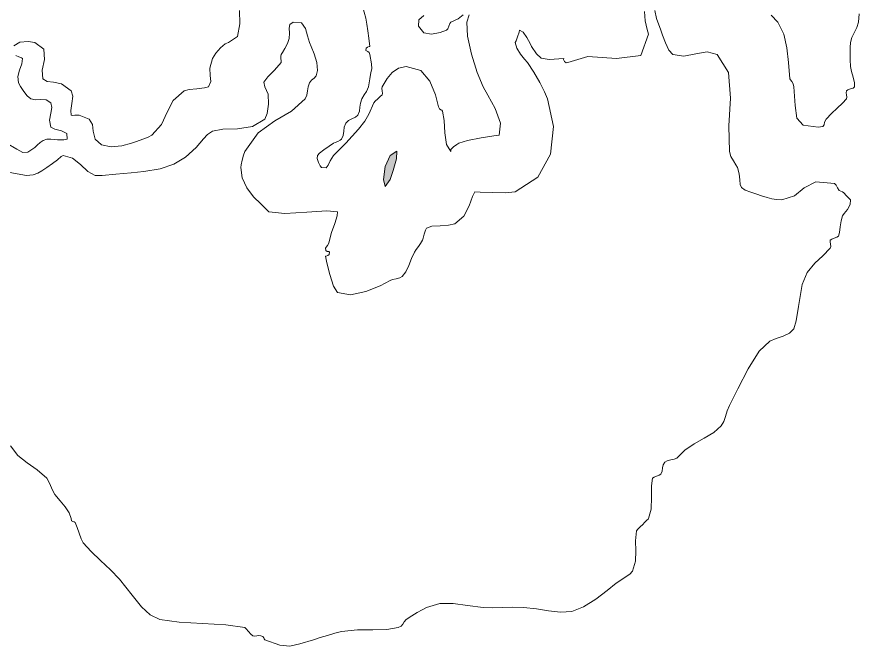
# Model space of a CAD drawing. Header units: inches. Extents: x -600 to 863, y -502 to 873.
# Drawn here: x 629.34 to 651.42, y 393.61 to 410.12 of the extents above; entities that cross this region are included whole.
import ezdxf

# ---------------------------------------------------------------- set-up
doc = ezdxf.new("R2010")
doc.units = ezdxf.units.IN
doc.header["$MEASUREMENT"] = 0
doc.layers.add('Layer 1', color=7, linetype='Continuous')

msp = doc.modelspace()

# ---------------------------------------------------------------- hatches: boundary and pattern name
at = {"layer": 'Layer 1', "true_color": 0xffffff}
msp.add_hatch(color=7, dxfattribs=at).paths.add_polyline_path([(639.125, 406.481), (639.297, 406.589), (639.296, 406.392), (639.209, 406.081), (639.125, 405.846), (638.995, 405.666), (638.951, 405.85), (638.994, 406.191)])

# ---------------------------------------------------------------- linework, layer by layer
at = {"layer": 'Layer 1', "lineweight": 0}
for points in [[(641.199, 410.165), (641.137, 409.976), (641.157, 409.61), (641.258, 409.135), (641.403, 408.656), (641.561, 408.282), (641.689, 408.065), (641.881, 407.713), (642.018, 407.328), (641.984, 407.011), (641.84, 406.991), (641.51, 406.938), (641.152, 406.868), (640.925, 406.799), (640.877, 406.769), (640.789, 406.705), (640.716, 406.636), (640.713, 406.587), (640.604, 406.771), (640.562, 407.075), (640.544, 407.4), (640.502, 407.646), (640.483, 407.664), (640.452, 407.679), (640.42, 407.705), (640.396, 407.752), (640.312, 408.073), (640.168, 408.426), (639.927, 408.707), (639.549, 408.811), (639.341, 408.767), (639.183, 408.66), (639.049, 408.496), (638.913, 408.282), (638.908, 408.236), (638.917, 408.171), (638.924, 408.109), (638.913, 408.07), (638.867, 408.029), (638.8, 407.965), (638.736, 407.901), (638.701, 407.858), (638.568, 407.565), (638.465, 407.379), (638.295, 407.167), (637.961, 406.799), (637.898, 406.736), (637.839, 406.681), (637.76, 406.605), (637.643, 406.481), (637.549, 406.338), (637.504, 406.224), (637.448, 406.159), (637.325, 406.164), (637.287, 406.207), (637.244, 406.296), (637.216, 406.399), (637.219, 406.481), (637.275, 406.542), (637.389, 406.629), (637.523, 406.722), (637.643, 406.799), (637.688, 406.82), (637.753, 406.848), (637.815, 406.878), (637.854, 406.905), (637.896, 407.003), (637.91, 407.113), (637.922, 407.225), (637.961, 407.329), (638.03, 407.393), (638.123, 407.439), (638.214, 407.483), (638.278, 407.541), (638.32, 407.643), (638.335, 407.748), (638.348, 407.855), (638.384, 407.964), (638.448, 408.067), (638.507, 408.155), (638.557, 408.28), (638.596, 408.493), (638.623, 408.654), (638.643, 408.756), (638.639, 408.886), (638.596, 409.129), (638.572, 409.178), (638.538, 409.206), (638.506, 409.222), (638.49, 409.234), (638.498, 409.292), (638.535, 409.323), (638.576, 409.335), (638.596, 409.34), (638.568, 409.556), (638.543, 409.747), (638.517, 409.92), (638.49, 410.082), (638.404, 410.395)], [(629.155, 406.037), (629.596, 405.952), (629.765, 405.972), (629.887, 406.015), (629.996, 406.08), (630.125, 406.164), (630.271, 406.265), (630.401, 406.368), (630.498, 406.449), (630.549, 406.481), (630.799, 406.41), (631.007, 406.242), (631.197, 406.062), (631.396, 405.952), (631.579, 405.956), (631.933, 405.985), (632.334, 406.024), (632.666, 406.058), (633.099, 406.13), (633.453, 406.253), (633.758, 406.437), (634.043, 406.693), (634.133, 406.798), (634.229, 406.916), (634.34, 407.029), (634.467, 407.117), (634.742, 407.167), (635.124, 407.179), (635.521, 407.241), (635.843, 407.435), (635.901, 407.58), (635.939, 407.825), (635.93, 408.086), (635.843, 408.282), (635.813, 408.405), (635.918, 408.546), (636.091, 408.714), (636.267, 408.917), (636.272, 408.962), (636.264, 409.026), (636.256, 409.089), (636.267, 409.129), (636.306, 409.18), (636.369, 409.284), (636.434, 409.417), (636.479, 409.552), (636.486, 409.688), (636.479, 409.816), (636.498, 409.918), (636.584, 409.976), (636.798, 409.955), (636.907, 409.814), (636.962, 409.622), (637.008, 409.446), (637.056, 409.339), (637.133, 409.146), (637.2, 408.919), (637.219, 408.705), (637.187, 408.572), (637.132, 408.505), (637.068, 408.459), (637.008, 408.388), (636.974, 408.284), (636.961, 408.171), (636.945, 408.061), (636.901, 407.964), (636.537, 407.64), (636.1, 407.384), (635.667, 407.074), (635.313, 406.587), (635.277, 406.487), (635.243, 406.358), (635.218, 406.238), (635.207, 406.164), (635.249, 405.897), (635.369, 405.634), (635.541, 405.397), (635.737, 405.211), (635.782, 405.166), (635.845, 405.098), (635.906, 405.033), (635.949, 405), (636.363, 404.96), (636.938, 404.992), (637.468, 405.027), (637.749, 405), (637.74, 404.895), (637.672, 404.694), (637.588, 404.46), (637.537, 404.258), (637.515, 404.181), (637.479, 404.119), (637.446, 404.074), (637.431, 404.046), (637.441, 403.983), (637.477, 403.963), (637.516, 403.958), (637.537, 403.94), (637.528, 403.884), (637.491, 403.852), (637.451, 403.837), (637.431, 403.834), (637.468, 403.66), (637.545, 403.354), (637.645, 403.05), (637.749, 402.882), (638.087, 402.827), (638.487, 402.914), (638.863, 403.063), (639.125, 403.199), (639.191, 403.223), (639.283, 403.246), (639.376, 403.271), (639.442, 403.305), (639.54, 403.431), (639.616, 403.597), (639.686, 403.775), (639.761, 403.94), (639.81, 404.017), (639.866, 404.091), (639.923, 404.169), (639.973, 404.258), (639.99, 404.314), (640.02, 404.417), (640.053, 404.521), (640.078, 404.576), (640.222, 404.624), (640.436, 404.638), (640.655, 404.648), (640.819, 404.682), (641.06, 404.89), (641.199, 405.159), (641.281, 405.401), (641.349, 405.529), (641.488, 405.521), (641.802, 405.505), (642.154, 405.501), (642.407, 405.529), (643.001, 405.911), (643.331, 406.518), (643.41, 407.239), (643.255, 407.964), (643.174, 408.146), (643.048, 408.396), (642.893, 408.667), (642.725, 408.917), (642.648, 409.006), (642.543, 409.137), (642.448, 409.291), (642.407, 409.446), (642.427, 409.483), (642.469, 409.596), (642.507, 409.713), (642.514, 409.764), (642.609, 409.717), (642.712, 409.571), (642.795, 409.416), (642.831, 409.34), (642.959, 409.144), (643.086, 409.031), (643.298, 408.994), (643.678, 409.023), (643.673, 408.996), (643.699, 408.945), (643.742, 408.907), (643.784, 408.917), (644.307, 409.072), (645.057, 409.02), (645.7, 409.102), (645.901, 409.658), (645.865, 409.781), (645.808, 410.014), (645.797, 410.255)], [(646.064, 410.287), (646.113, 410.074), (646.219, 409.764), (646.266, 409.636), (646.341, 409.438), (646.435, 409.244), (646.537, 409.129), (646.829, 409.086), (647.139, 409.148), (647.438, 409.201), (647.701, 409.129), (647.994, 408.652), (648.045, 407.985), (648.003, 407.254), (648.02, 406.587), (648.061, 406.456), (648.125, 406.336), (648.189, 406.236), (648.23, 406.164), (648.273, 406), (648.291, 405.844), (648.305, 405.715), (648.337, 405.635), (648.436, 405.571), (648.581, 405.513), (648.736, 405.463), (648.866, 405.423), (649.006, 405.376), (649.129, 405.342), (649.253, 405.321), (649.396, 405.317), (649.725, 405.425), (649.978, 405.63), (650.284, 405.784), (650.772, 405.74), (650.82, 405.697), (650.855, 405.628), (650.9, 405.562), (650.983, 405.529), (651.021, 405.496), (651.093, 405.423), (651.163, 405.351), (651.195, 405.317), (651.188, 405.19), (651.116, 405.061), (651.031, 404.953), (650.983, 404.894), (650.949, 404.765), (650.927, 404.608), (650.906, 404.462), (650.878, 404.364), (650.837, 404.334), (650.77, 404.309), (650.702, 404.284), (650.666, 404.258), (650.661, 404.21), (650.67, 404.149), (650.677, 404.09), (650.666, 404.046), (650.473, 403.849), (650.258, 403.652), (650.062, 403.413), (649.925, 403.093), (649.891, 402.888), (649.833, 402.515), (649.768, 402.14), (649.713, 401.929), (649.599, 401.821), (649.43, 401.741), (649.244, 401.675), (649.078, 401.611), (648.8, 401.343), (648.511, 400.88), (648.24, 400.359), (648.02, 399.917), (647.964, 399.78), (647.922, 399.636), (647.875, 399.5), (647.808, 399.388), (647.609, 399.215), (647.362, 399.062), (647.1, 398.913), (646.854, 398.752), (646.797, 398.7), (646.744, 398.644), (646.694, 398.588), (646.643, 398.541), (646.574, 398.512), (646.482, 398.492), (646.392, 398.47), (646.325, 398.435), (646.282, 398.364), (646.268, 398.283), (646.255, 398.198), (646.219, 398.117), (646.177, 398.089), (646.109, 398.063), (646.044, 398.038), (646.008, 398.011), (645.976, 397.812), (645.977, 397.517), (645.967, 397.205), (645.901, 396.952), (645.886, 396.937), (645.854, 396.908), (645.82, 396.875), (645.796, 396.847), (645.753, 396.801), (645.683, 396.737), (645.617, 396.674), (645.584, 396.635), (645.555, 396.373), (645.568, 396.106), (645.562, 395.84), (645.479, 395.576), (645.414, 395.5), (645.317, 395.432), (645.196, 395.356), (645.055, 395.258), (644.818, 395.071), (644.521, 394.842), (644.197, 394.637), (643.89, 394.517), (643.59, 394.497), (643.28, 394.53), (642.959, 394.583), (642.619, 394.623), (642.337, 394.63), (642.065, 394.623), (641.806, 394.616), (641.561, 394.623), (641.153, 394.673), (640.779, 394.726), (640.426, 394.727), (640.078, 394.623), (639.963, 394.564), (639.832, 394.492), (639.691, 394.406), (639.549, 394.305), (639.496, 394.248), (639.461, 394.188), (639.418, 394.135), (639.337, 394.094), (639.039, 394.047), (638.671, 394.039), (638.266, 394.031), (637.854, 393.988), (637.674, 393.946), (637.481, 393.89), (637.291, 393.83), (637.113, 393.776), (636.757, 393.665), (636.5, 393.607), (636.232, 393.633), (635.843, 393.776), (635.823, 393.796), (635.81, 393.827), (635.786, 393.858), (635.737, 393.882), (635.687, 393.885), (635.63, 393.878), (635.574, 393.873), (635.525, 393.882), (635.477, 393.922), (635.414, 393.992), (635.354, 394.06), (635.313, 394.094), (634.82, 394.164), (634.21, 394.198), (633.596, 394.233), (633.09, 394.305), (632.831, 394.425), (632.61, 394.637), (632.365, 394.948), (632.031, 395.364), (631.796, 395.611), (631.534, 395.852), (631.284, 396.087), (631.078, 396.317), (631.023, 396.423), (630.973, 396.568), (630.922, 396.719), (630.866, 396.847), (630.838, 396.87), (630.805, 396.875), (630.775, 396.893), (630.761, 396.952), (630.714, 397.107), (630.608, 397.261), (630.473, 397.418), (630.337, 397.588), (630.272, 397.7), (630.217, 397.825), (630.169, 397.937), (630.125, 398.011), (629.875, 398.234), (629.611, 398.416), (629.366, 398.606), (629.172, 398.858)], [(635.18, 410.282), (635.187, 409.931), (635.123, 409.602), (634.89, 409.446), (634.802, 409.404), (634.68, 409.302), (634.557, 409.166), (634.467, 409.023), (634.397, 408.767), (634.409, 408.575), (634.423, 408.422), (634.36, 408.282), (634.257, 408.254), (634.06, 408.23), (633.854, 408.206), (633.726, 408.176), (633.438, 407.922), (633.277, 407.612), (633.129, 407.293), (632.878, 407.011), (632.784, 406.962), (632.639, 406.903), (632.48, 406.845), (632.349, 406.799), (632.095, 406.735), (631.812, 406.71), (631.559, 406.756), (631.396, 406.905), (631.34, 407.116), (631.32, 407.291), (631.232, 407.431), (630.973, 407.541), (630.929, 407.541), (630.861, 407.535), (630.796, 407.532), (630.761, 407.541), (630.751, 407.66), (630.784, 407.842), (630.806, 408.031), (630.761, 408.176), (630.513, 408.359), (630.303, 408.406), (630.137, 408.417), (630.02, 408.493), (630.002, 408.714), (630.061, 408.997), (630.046, 409.266), (629.808, 409.446), (629.632, 409.472), (629.413, 409.456), (629.26, 409.355)], [(640.006, 410.15), (639.881, 410.04), (639.866, 409.87), (640.005, 409.696), (640.214, 409.66), (640.435, 409.702), (640.607, 409.764), (640.64, 409.803), (640.664, 409.871), (640.688, 409.938), (640.713, 409.976), (640.911, 410.064), (641.042, 410.169)], [(651.422, 410.192), (651.407, 409.976), (651.36, 409.833), (651.292, 409.699), (651.229, 409.571), (651.195, 409.446), (651.188, 409.311), (651.183, 409.159), (651.185, 408.992), (651.195, 408.811), (651.221, 408.685), (651.262, 408.531), (651.297, 408.384), (651.302, 408.282), (651.266, 408.249), (651.197, 408.224), (651.129, 408.202), (651.09, 408.176), (651.085, 408.127), (651.094, 408.067), (651.101, 408.008), (651.09, 407.964), (650.982, 407.849), (650.844, 407.719), (650.696, 407.579), (650.561, 407.435), (650.517, 407.35), (650.504, 407.284), (650.467, 407.241), (650.349, 407.223), (649.951, 407.272), (649.789, 407.458), (649.747, 407.791), (649.713, 408.282), (649.691, 408.361), (649.656, 408.42), (649.624, 408.462), (649.607, 408.493), (649.566, 408.919), (649.528, 409.307), (649.45, 409.659), (649.29, 409.976), (649.115, 410.158)], [(629.315, 409.104), (629.387, 409.07), (629.458, 409.039), (629.49, 409.023), (629.468, 408.882), (629.409, 408.717), (629.364, 408.547), (629.384, 408.388), (629.438, 408.285), (629.518, 408.158), (629.609, 408.041), (629.702, 407.964), (629.832, 407.938), (629.969, 407.949), (630.104, 407.941), (630.231, 407.858), (630.259, 407.742), (630.227, 407.586), (630.197, 407.408), (630.231, 407.223), (630.337, 407.167), (630.51, 407.125), (630.649, 407.054), (630.654, 406.905), (630.572, 406.889), (630.406, 406.894), (630.231, 406.904), (630.125, 406.905), (630.032, 406.871), (629.949, 406.816), (629.875, 406.752), (629.808, 406.693), (629.623, 406.563), (629.497, 406.555), (629.341, 406.642), (629.066, 406.799)], [(639.125, 406.481), (639.297, 406.589), (639.296, 406.392), (639.209, 406.081), (639.125, 405.846), (638.995, 405.666), (638.951, 405.85), (638.994, 406.191), (639.125, 406.481), (639.125, 406.481)]]:
    msp.add_lwpolyline(points, dxfattribs=at)

doc.saveas('drawing.dxf')
